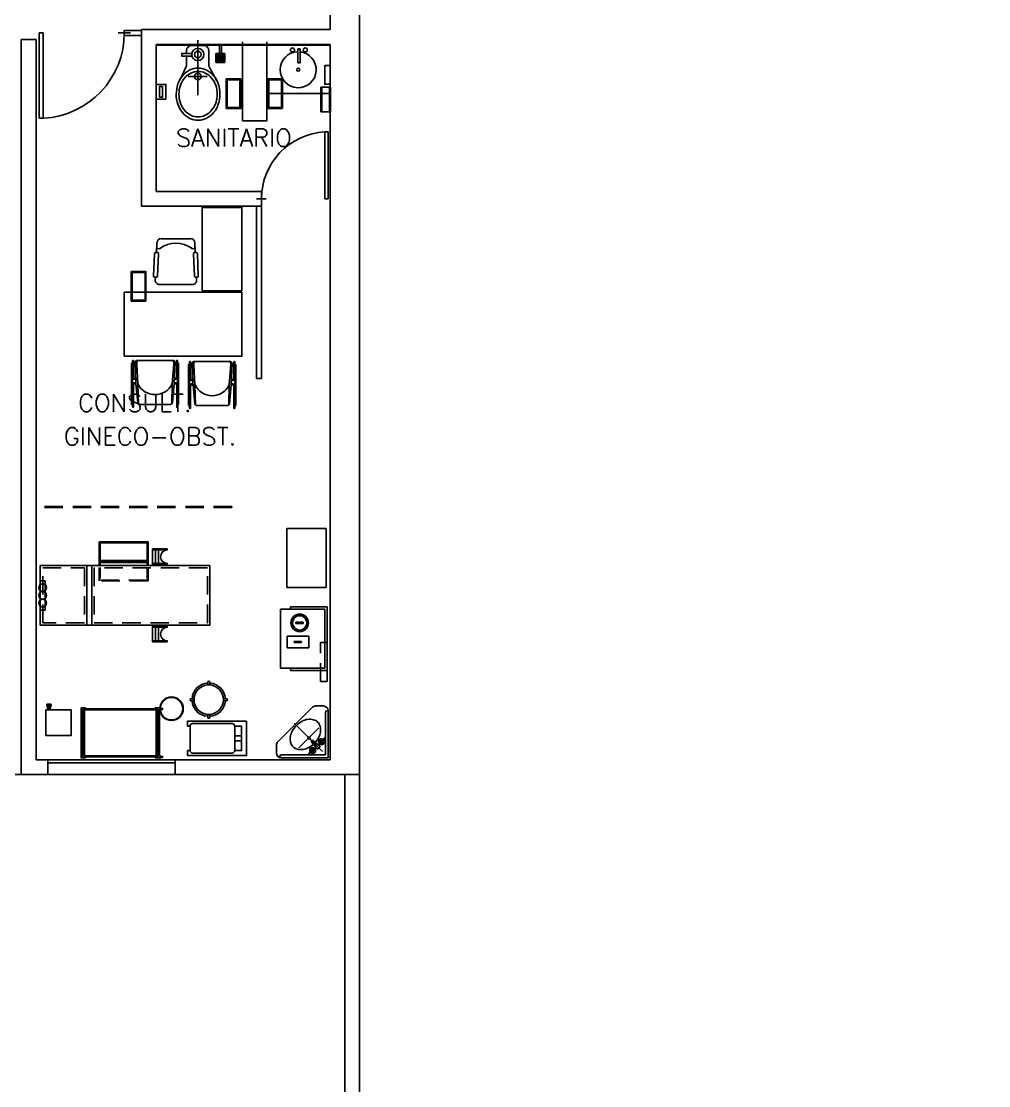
# Model space of a CAD drawing. Extents: x -358 to -207, y -206 to -105.
# Drawn here: x -229.08 to -219.21, y -195 to -184.14 of the extents above; entities that cross this region are included whole.
import ezdxf
from ezdxf.enums import TextEntityAlignment as Align

# ---------------------------------------------------------------- set-up
doc = ezdxf.new("R2010")
doc.units = 0
doc.header["$LTSCALE"] = 1.5
doc.header["$MEASUREMENT"] = 0
doc.linetypes.add('$RECOVER_931206015150-52', pattern=[0])
doc.linetypes.add('HIDDEN2', pattern=[0.1875, 0.125, -0.0625])
doc.layers.get('0').update_dxf_attribs({"linetype": 'CONTINUOUS'})
for name, color, linetype in [('8CMOB01', 8, 'CONTINUOUS'), ('AREAS', 253, 'CONTINUOUS'), ('CANCEL', 6, 'CONTINUOUS'), ('CCPTAS', 6, 'CONTINUOUS'), ('MSAN', 6, 'CONTINUOUS'), ('MURETE', 4, 'CONTINUOUS'), ('RCMURO01', 3, 'CONTINUOUS'), ('ZCTEXT01', 2, 'CONTINUOUS')]:
    doc.layers.add(name, color=color, linetype=linetype)
doc.styles.add('REG-80', font='ROMANS.shx', dxfattribs={"height": 0.27})

# ---------------------------------------------------------------- blocks, each defined once
blk = doc.blocks.new('PAP')
at = {"layer": 'MSAN', "color": 6}
for points in [[(0.144, -0.077), (0.144, 0.073), (-0.156, 0.073), (-0.156, -0.077)], [(0.134, -0.067), (0.134, 0.063), (-0.146, 0.063), (-0.146, -0.067)]]:
    blk.add_lwpolyline(points, close=True, dxfattribs=at)
blk = doc.blocks.new('J')
at = {"layer": 'MSAN'}
blk.add_lwpolyline([(-0.026, -0.097), (0.03, -0.097), (0.03, 0.093), (-0.026, 0.093)], close=True, dxfattribs=at)
blk = doc.blocks.new('8')
at = {"layer": 'MSAN'}
for p, q in [((0.123, 0.04), (-0.127, 0.04)), ((-0.127, -0.04), (0.123, -0.04))]:
    blk.add_line(p, q, dxfattribs=at)
blk.add_lwpolyline([(0.123, -0.05), (0.123, 0.05), (-0.127, 0.05), (-0.127, -0.05)], close=True, dxfattribs=at)
blk = doc.blocks.new('2')
at = {"layer": 'MSAN'}
for points in [[(0.067, -0.053), (-0.083, -0.053), (-0.083, 0.047), (0.067, 0.047)], [(-0.063, 0.012), (-0.063, -0.018), (0.047, -0.018), (0.047, 0.012)]]:
    blk.add_lwpolyline(points, close=True, dxfattribs=at)
blk = doc.blocks.new('4')
at = {"layer": 'MSAN'}
for p, q in [((0, 0.045), (0, -0.514)), ((-0.054, -0.088), (-0.163, -0.088)), ((0.276, -0.102), (0.186, -0.102)), ((0.241, -0.09), (0.221, -0.09)), ((-0.163, -0.115), (-0.056, -0.115)), ((0.276, -0.112), (0.186, -0.112)), ((0.276, -0.122), (0.186, -0.122)), ((0.276, -0.132), (0.186, -0.132)), ((0.276, -0.142), (0.186, -0.142)), ((0.276, -0.152), (0.186, -0.152)), ((0.276, -0.162), (0.186, -0.162)), ((0.276, -0.172), (0.186, -0.172)), ((0.095, -0.323), (-0.096, -0.323))]:
    blk.add_line(p, q, dxfattribs=at)
blk.add_lwpolyline([(0.221, 0), (0.221, -0.09), (0.186, -0.09), (0.186, -0.18), (0.276, -0.18), (0.276, -0.09), (0.241, -0.09), (0.241, 0)], close=True, dxfattribs=at)
blk.add_lwpolyline([(0.196, -0.368), (0.118, -0.224, -0.124861), (0.112, -0.2), (0.112, -0.058, 0.414214), (0.063, -0.008), (-0.064, -0.008, 0.414214), (-0.114, -0.058), (-0.114, -0.088), (-0.163, -0.088), (-0.163, -0.115), (-0.114, -0.115), (-0.114, -0.202, -0.109858), (-0.118, -0.223), (-0.174, -0.341, 0.061992), (-0.203, -0.4, 0.020986), (-0.221, -0.504, 0.083945), (-0.203, -0.608, 0.09123), (-0.155, -0.693, 0.103863), (-0.08, -0.751, 0.114983), (0.003, -0.771, 0.114983), (0.087, -0.751, 0.103863), (0.162, -0.693, 0.09123), (0.21, -0.608, 0.083945), (0.227, -0.504, 0.083945), (0.21, -0.4, 0.048605), (0.188, -0.353)], format="xyb", dxfattribs=at)
for points in [[(-0.08, -0.751, 0.114983), (0.003, -0.771, 0.114983), (0.087, -0.751, 0.103863), (0.162, -0.693, 0.09123), (0.21, -0.608, 0.083945), (0.227, -0.504, 0.083945), (0.21, -0.4, 0.09123), (0.162, -0.316, 0.103863), (0.087, -0.257, 0.114983), (0.003, -0.238, 0.114983), (-0.08, -0.257, 0.103863), (-0.155, -0.316, 0.09123), (-0.203, -0.4, 0.020986), (-0.221, -0.504, 0.083945), (-0.203, -0.608, 0.09123), (-0.155, -0.693, 0.103863)], [(0.003, -0.272, 0.114859), (-0.07, -0.289, 0.103833), (-0.135, -0.34, 0.091287), (-0.177, -0.414, 0.084042), (-0.192, -0.504, 0.084042), (-0.177, -0.595, 0.091287), (-0.135, -0.669, 0.103833), (-0.07, -0.72, 0.114859), (0.003, -0.737, 0.114859), (0.077, -0.72, 0.103833), (0.142, -0.669, 0.091287), (0.184, -0.595, 0.084042), (0.199, -0.504, 0.084042), (0.184, -0.414, 0.091287), (0.142, -0.34, 0.103833), (0.077, -0.289, 0.114859)]]:
    blk.add_lwpolyline(points, format="xyb", close=True, dxfattribs=at)
for centre, radius in [((0.001, -0.1), 0.0616), ((0.001, -0.1), 0.0329), ((0.002, -0.323), 0.0335)]:
    blk.add_circle(centre, radius, dxfattribs=at)
blk = doc.blocks.new('VB')
at = {"layer": 'MSAN'}
for p, q in [((-0.154, 0.147), (-0.138, 0.164)), ((-0.053, 0.046), (-0.154, 0.147)), ((-0.138, 0.164), (-0.037, 0.063)), ((-0.037, 0.063), (-0.053, 0.046))]:
    blk.add_line(p, q, dxfattribs=at)
blk.add_lwpolyline([(-0.128, 0.121), (-0.128, 0.121)], dxfattribs=at)
for centre, radius in [((-0.184, 0.102), 0.0208), ((-0.092, 0.194), 0.0208), ((0, 0), 0.0154)]:
    blk.add_circle(centre, radius, dxfattribs=at)
blk.add_arc((0, 0), 0.184, 136.4231, 129.262, dxfattribs=at)
blk = doc.blocks.new('PTA-I')
for p, q in [((-1, 0), (-1, 1)), ((-0.95, 1), (-1, 1)), ((-0.95, 0), (-0.95, 1)), ((-0.95, 0), (-1, 0)), ((0.073, 0), (-0.073, 0))]:
    blk.add_line(p, q)
blk.add_arc((-1.002, -0.001), 1.002, 0.0552, 87.0072)
blk = doc.blocks.new('CESTO')
for points in [[(-0.077, 0.159), (0.073, 0.159), (0.073, -0.141), (-0.077, -0.141)], [(-0.067, 0.149), (0.063, 0.149), (0.063, -0.131), (-0.067, -0.131)]]:
    blk.add_lwpolyline(points, close=True)
blk = doc.blocks.new('A$C14263420')
at = {"layer": '8CMOB01', "color": 8}
for p, q in [((0.806, 0.883), (0.774, 0.884)), ((0.806, 0.893), (0.805, 0.873)), ((1.046, 0.892), (0.816, 0.902)), ((1.056, 0.881), (1.055, 0.861)), ((1.157, 0.867), (1.055, 0.871)), ((0.73, 0.842), (0.73, 0.505)), ((1.044, 0.852), (0.815, 0.862)), ((1.197, 0.824), (1.197, 0.523)), ((0.806, 0.464), (0.774, 0.463)), ((0.806, 0.454), (0.805, 0.474)), ((1.044, 0.495), (0.815, 0.485)), ((1.046, 0.455), (0.816, 0.445)), ((1.056, 0.466), (1.055, 0.486)), ((1.157, 0.48), (1.055, 0.476))]:
    blk.add_line(p, q, dxfattribs=at)
at = {"layer": '8CMOB01'}
for points in [[(0.65, 0), (0.65, 1.201), (0, 1.201), (0, 0)], [(0.666, 0.407), (0.666, 0), (1.517, 0), (1.517, 0.407)]]:
    blk.add_lwpolyline(points, close=True, dxfattribs=at)
at = {"layer": '8CMOB01', "color": 8}
for centre, radius, start, end in [((0.772, 0.842), 0.0425, 87.3974, 180), ((0.815, 0.872), 0.01, 177.3974, 267.3974), ((0.816, 0.892), 0.01, 87.3974, 177.3974), ((1.046, 0.882), 0.01, 357.3974, 87.3974), ((1.045, 0.862), 0.01, 267.3974, 357.3974), ((1.114, 0.849), 0.02, 84.1265, 209.8903), ((0.88, 0.674), 0.272, 322.7818, 37.325), ((1.155, 0.824), 0.0425, 0, 87.3974), ((0.772, 0.505), 0.0425, 180, 272.6026), ((0.815, 0.475), 0.01, 92.6026, 182.6026), ((0.816, 0.455), 0.01, 182.6026, 272.6026), ((1.045, 0.485), 0.01, 2.6026, 92.6026), ((1.046, 0.465), 0.01, 272.6026, 2.6026), ((1.114, 0.498), 0.02, 150.1097, 275.8735), ((1.155, 0.523), 0.0425, 272.6026, 0)]:
    blk.add_arc(centre, radius, start, end, dxfattribs=at)
at = {"layer": '8CMOB01', "rotation": 89.99999999999999}
blk.add_blockref('CESTO', (0.72, 1.056), dxfattribs=at)
blk = doc.blocks.new('PTA-D')
for p, q in [((0.95, 0), (0.95, 1)), ((0.95, 1), (1, 1)), ((1, 0), (1, 1)), ((-0.073, 0), (0.073, 0)), ((0.95, 0), (1, 0))]:
    blk.add_line(p, q)
blk.add_arc((1.002, -0.001), 1.002, 92.9928, 179.9448)

msp = doc.modelspace()

# ---------------------------------------------------------------- linework, layer by layer
at = {"layer": '8CMOB01', "color": 8}
for p, q in [((-227.955, -187.634), (-227.955, -188.054)), ((-227.955, -188.054), (-227.955, -187.634)), ((-227.955, -187.634), (-227.945, -187.634)), ((-227.955, -187.634), (-227.945, -187.634)), ((-227.955, -187.634), (-227.945, -187.634)), ((-227.955, -187.634), (-227.945, -187.634)), ((-227.955, -187.634), (-227.945, -187.634)), ((-227.945, -187.616), (-227.945, -187.609)), ((-227.945, -187.777), (-227.945, -187.616)), ((-227.945, -187.634), (-227.945, -187.616)), ((-227.945, -187.616), (-227.945, -187.616)), ((-227.945, -187.634), (-227.945, -187.664)), ((-227.935, -187.616), (-227.935, -187.609)), ((-227.935, -187.616), (-227.935, -187.777)), ((-227.935, -187.777), (-227.935, -187.616)), ((-227.935, -187.616), (-227.935, -187.616)), ((-227.91, -187.834), (-227.918, -187.626)), ((-227.901, -187.634), (-227.901, -187.624)), ((-227.901, -187.634), (-227.901, -187.644)), ((-227.901, -187.644), (-227.89, -187.844)), ((-227.89, -187.604), (-227.898, -187.604)), ((-227.89, -187.604), (-227.872, -187.604)), ((-227.881, -187.604), (-227.545, -187.604)), ((-227.872, -187.604), (-227.872, -187.605)), ((-227.54, -187.604), (-227.551, -187.604)), ((-227.54, -187.604), (-227.532, -187.604)), ((-227.525, -187.638), (-227.54, -187.844)), ((-227.525, -187.638), (-227.525, -187.624)), ((-227.52, -187.844), (-227.512, -187.626)), ((-227.495, -187.616), (-227.495, -187.609)), ((-227.495, -187.777), (-227.495, -187.616)), ((-227.485, -187.616), (-227.485, -187.609)), ((-227.485, -187.777), (-227.485, -187.616)), ((-227.485, -187.634), (-227.475, -187.634)), ((-227.475, -188.054), (-227.475, -187.634)), ((-227.373, -187.645), (-227.373, -188.065)), ((-227.373, -188.065), (-227.373, -187.645)), ((-227.373, -187.645), (-227.363, -187.645)), ((-227.373, -187.645), (-227.363, -187.645)), ((-227.373, -187.645), (-227.363, -187.645)), ((-227.373, -187.645), (-227.363, -187.645)), ((-227.373, -187.645), (-227.363, -187.645)), ((-227.363, -187.627), (-227.363, -187.62)), ((-227.363, -187.645), (-227.363, -187.626)), ((-227.363, -187.627), (-227.363, -187.626)), ((-227.363, -187.788), (-227.363, -187.627)), ((-227.363, -187.645), (-227.363, -187.675)), ((-227.353, -187.627), (-227.353, -187.62)), ((-227.353, -187.626), (-227.353, -187.788)), ((-227.353, -187.788), (-227.353, -187.626)), ((-227.353, -187.627), (-227.353, -187.626)), ((-227.329, -187.845), (-227.336, -187.637)), ((-227.32, -187.645), (-227.32, -187.635)), ((-227.32, -187.645), (-227.32, -187.655)), ((-227.308, -187.615), (-227.317, -187.615)), ((-227.308, -187.615), (-227.291, -187.615)), ((-227.3, -187.615), (-226.964, -187.615)), ((-227.291, -187.615), (-227.291, -187.616)), ((-226.958, -187.615), (-226.969, -187.615)), ((-226.958, -187.615), (-226.95, -187.615)), ((-226.944, -187.648), (-226.958, -187.855)), ((-226.944, -187.648), (-226.944, -187.635)), ((-226.938, -187.855), (-226.93, -187.637)), ((-226.913, -187.627), (-226.913, -187.62)), ((-226.913, -187.788), (-226.913, -187.627)), ((-226.903, -187.627), (-226.903, -187.62)), ((-226.903, -187.788), (-226.903, -187.627)), ((-226.903, -187.645), (-226.893, -187.645)), ((-226.893, -188.065), (-226.893, -187.645)), ((-227.32, -187.655), (-227.308, -187.855)), ((-227.945, -187.854), (-227.945, -187.777)), ((-227.945, -187.854), (-227.945, -188.072)), ((-227.935, -187.797), (-227.935, -187.797)), ((-227.935, -188.072), (-227.935, -187.854)), ((-227.935, -187.854), (-227.935, -188.072)), ((-227.912, -187.787), (-227.925, -187.787)), ((-227.912, -187.797), (-227.925, -187.797)), ((-227.91, -187.834), (-227.925, -187.834)), ((-227.925, -187.844), (-227.91, -187.844)), ((-227.925, -187.844), (-227.91, -187.844)), ((-227.91, -187.834), (-227.91, -187.844)), ((-227.891, -188.035), (-227.91, -187.844)), ((-227.885, -188.049), (-227.89, -187.844)), ((-227.89, -187.844), (-227.89, -187.844)), ((-227.54, -187.844), (-227.545, -188.049)), ((-227.539, -188.035), (-227.52, -187.844)), ((-227.505, -187.834), (-227.52, -187.834)), ((-227.52, -187.844), (-227.505, -187.844)), ((-227.505, -187.844), (-227.52, -187.844)), ((-227.518, -187.787), (-227.505, -187.787)), ((-227.518, -187.797), (-227.505, -187.797)), ((-227.495, -187.854), (-227.495, -187.871)), ((-227.495, -188.054), (-227.495, -187.854)), ((-227.485, -187.857), (-227.485, -187.76)), ((-227.485, -187.834), (-227.485, -187.797)), ((-227.485, -187.844), (-227.485, -187.834)), ((-227.485, -187.834), (-227.485, -187.857)), ((-227.485, -187.844), (-227.485, -187.866)), ((-227.485, -188.072), (-227.485, -187.854)), ((-227.485, -187.866), (-227.485, -188.079)), ((-227.363, -187.865), (-227.363, -187.788)), ((-227.363, -187.865), (-227.363, -188.083)), ((-227.353, -187.808), (-227.353, -187.808)), ((-227.353, -188.083), (-227.353, -187.865)), ((-227.353, -187.865), (-227.353, -188.083)), ((-227.33, -187.798), (-227.343, -187.798)), ((-227.33, -187.808), (-227.343, -187.808)), ((-227.329, -187.845), (-227.343, -187.845)), ((-227.343, -187.855), (-227.328, -187.855)), ((-227.343, -187.855), (-227.328, -187.855)), ((-227.329, -187.845), (-227.328, -187.855)), ((-227.309, -188.046), (-227.328, -187.855)), ((-227.303, -188.06), (-227.308, -187.855)), ((-227.308, -187.855), (-227.308, -187.855)), ((-226.958, -187.855), (-226.964, -188.06)), ((-226.957, -188.046), (-226.938, -187.855)), ((-226.923, -187.845), (-226.938, -187.845)), ((-226.938, -187.855), (-226.923, -187.855)), ((-226.923, -187.855), (-226.938, -187.855)), ((-226.937, -187.808), (-226.923, -187.808)), ((-226.936, -187.798), (-226.923, -187.798)), ((-226.913, -187.865), (-226.913, -187.882)), ((-226.913, -188.065), (-226.913, -187.865)), ((-226.903, -187.868), (-226.903, -187.771)), ((-226.903, -187.845), (-226.903, -187.808)), ((-226.903, -187.855), (-226.903, -187.845)), ((-226.903, -187.845), (-226.903, -187.868)), ((-226.903, -187.855), (-226.903, -187.877)), ((-226.903, -188.082), (-226.903, -187.865)), ((-227.495, -187.871), (-227.495, -188.054)), ((-226.913, -187.882), (-226.913, -188.065)), ((-226.903, -187.877), (-226.903, -188.09)), ((-227.955, -188.054), (-227.945, -188.054)), ((-227.955, -188.054), (-227.945, -188.054)), ((-227.955, -188.054), (-227.945, -188.054)), ((-227.955, -188.054), (-227.945, -188.054)), ((-227.955, -188.054), (-227.945, -188.054)), ((-227.945, -188.054), (-227.945, -188.024)), ((-227.945, -188.054), (-227.945, -188.072)), ((-227.945, -188.071), (-227.945, -188.072)), ((-227.945, -188.071), (-227.945, -188.079)), ((-227.935, -188.072), (-227.935, -188.069)), ((-227.935, -188.072), (-227.935, -188.075)), ((-227.935, -188.075), (-227.935, -188.079)), ((-227.891, -188.035), (-227.891, -188.035)), ((-227.871, -188.054), (-227.559, -188.054)), ((-227.495, -188.054), (-227.495, -188.072)), ((-227.495, -188.072), (-227.495, -188.079)), ((-227.485, -188.054), (-227.475, -188.054)), ((-227.485, -188.072), (-227.485, -188.079)), ((-227.373, -188.065), (-227.363, -188.065)), ((-227.373, -188.065), (-227.363, -188.065)), ((-227.373, -188.065), (-227.363, -188.065)), ((-227.373, -188.065), (-227.363, -188.065)), ((-227.373, -188.065), (-227.363, -188.065)), ((-227.363, -188.065), (-227.363, -188.035)), ((-227.363, -188.065), (-227.363, -188.083)), ((-227.363, -188.082), (-227.363, -188.083)), ((-227.363, -188.082), (-227.363, -188.09)), ((-227.353, -188.083), (-227.353, -188.08)), ((-227.353, -188.083), (-227.353, -188.086)), ((-227.309, -188.046), (-227.309, -188.046)), ((-227.289, -188.065), (-226.977, -188.065)), ((-226.913, -188.065), (-226.913, -188.082)), ((-226.913, -188.082), (-226.913, -188.09)), ((-226.903, -188.065), (-226.893, -188.065)), ((-226.903, -188.082), (-226.903, -188.09)), ((-227.353, -188.086), (-227.353, -188.09)), ((-227.591, -189.527), (-227.741, -189.527)), ((-227.741, -189.687), (-227.741, -189.527)), ((-227.591, -189.537), (-227.741, -189.537)), ((-227.711, -189.677), (-227.711, -189.537)), ((-227.681, -189.677), (-227.681, -189.537)), ((-227.591, -189.527), (-227.591, -189.537)), ((-227.157, -189.697), (-228.887, -189.697)), ((-228.887, -189.697), (-228.887, -190.307)), ((-228.412, -189.697), (-228.412, -190.305)), ((-228.362, -189.697), (-228.362, -190.305)), ((-227.591, -189.677), (-227.741, -189.677)), ((-227.591, -189.687), (-227.741, -189.687)), ((-227.591, -189.677), (-227.591, -189.687)), ((-227.157, -190.307), (-227.157, -189.697)), ((-228.888, -189.853), (-228.888, -190.153)), ((-228.838, -189.853), (-228.888, -189.853)), ((-228.838, -190.153), (-228.838, -189.853)), ((-226.435, -190.743), (-226.435, -190.143)), ((-226.435, -190.143), (-225.985, -190.143)), ((-225.96, -190.118), (-226.335, -190.118)), ((-226.335, -190.118), (-226.335, -190.143)), ((-225.985, -190.143), (-225.985, -190.743)), ((-225.96, -190.768), (-225.96, -190.118)), ((-228.888, -190.153), (-228.838, -190.153)), ((-228.887, -190.307), (-227.157, -190.307)), ((-227.591, -190.317), (-227.741, -190.317)), ((-227.741, -190.317), (-227.741, -190.477)), ((-227.591, -190.327), (-227.741, -190.327)), ((-227.711, -190.327), (-227.711, -190.467)), ((-227.681, -190.327), (-227.681, -190.467)), ((-227.591, -190.327), (-227.591, -190.317)), ((-226.278, -190.276), (-226.203, -190.276)), ((-226.278, -190.276), (-226.278, -190.288)), ((-226.278, -190.288), (-226.203, -190.288)), ((-226.203, -190.276), (-226.203, -190.288)), ((-226.203, -190.288), (-226.203, -190.276)), ((-226.203, -190.276), (-226.203, -190.288)), ((-227.591, -190.467), (-227.741, -190.467)), ((-227.591, -190.477), (-227.591, -190.467)), ((-226.148, -190.418), (-226.368, -190.418)), ((-226.368, -190.418), (-226.368, -190.538)), ((-226.295, -190.472), (-226.295, -190.484)), ((-226.295, -190.472), (-226.22, -190.472)), ((-226.22, -190.472), (-226.22, -190.484)), ((-226.22, -190.484), (-226.22, -190.472)), ((-226.22, -190.472), (-226.22, -190.484)), ((-226.148, -190.538), (-226.148, -190.418)), ((-227.591, -190.477), (-227.741, -190.477)), ((-226.368, -190.538), (-226.148, -190.538)), ((-226.295, -190.484), (-226.22, -190.484)), ((-225.985, -190.743), (-226.435, -190.743)), ((-226.335, -190.743), (-226.335, -190.768)), ((-226.335, -190.768), (-225.96, -190.768)), ((-227.178, -190.886), (-227.178, -190.917)), ((-227.158, -190.917), (-227.158, -190.886)), ((-227.318, -191.056), (-227.348, -191.056)), ((-227.348, -191.076), (-227.318, -191.076)), ((-227.019, -191.056), (-226.988, -191.056)), ((-226.988, -191.076), (-227.019, -191.076)), ((-227.178, -191.246), (-227.178, -191.216)), ((-227.158, -191.216), (-227.158, -191.246)), ((-226.112, -191.144), (-226.463, -191.495)), ((-225.998, -191.13), (-226.077, -191.13)), ((-225.978, -191.63), (-225.978, -191.195)), ((-225.948, -191.195), (-225.948, -191.18)), ((-225.948, -191.195), (-225.948, -191.66)), ((-226.008, -191.594), (-226.297, -191.305)), ((-226.903, -191.435), (-226.833, -191.435)), ((-226.146, -191.456), (-226.044, -191.354)), ((-226.903, -191.485), (-226.833, -191.485)), ((-226.478, -191.531), (-226.478, -191.61)), ((-226.146, -191.456), (-226.248, -191.558)), ((-226.115, -191.484), (-226.118, -191.487)), ((-226.062, -191.567), (-226.118, -191.495)), ((-226.035, -191.54), (-226.107, -191.483)), ((-226.035, -191.549), (-226.053, -191.567)), ((-225.989, -191.457), (-226.033, -191.5)), ((-225.979, -191.458), (-226.027, -191.507)), ((-225.98, -191.457), (-225.979, -191.458)), ((-227.333, -191.61), (-226.928, -191.61)), ((-226.428, -191.63), (-225.978, -191.63)), ((-225.948, -191.66), (-226.428, -191.66)), ((-226.145, -191.613), (-226.101, -191.569)), ((-226.145, -191.622), (-226.144, -191.623)), ((-226.144, -191.623), (-226.095, -191.575))]:
    msp.add_line(p, q, dxfattribs=at)
at = {"layer": '8CMOB01', "color": 8, "linetype": 'HIDDEN2'}
for p, q in [((-226.931, -189.095), (-228.93, -189.095)), ((-226.931, -189.105), (-228.93, -189.105)), ((-226.931, -189.095), (-226.931, -189.105)), ((-228.862, -190.282), (-228.862, -189.722)), ((-228.862, -189.722), (-228.437, -189.722)), ((-228.437, -189.722), (-228.437, -190.282)), ((-227.182, -189.722), (-228.337, -189.722)), ((-228.337, -189.722), (-228.337, -190.282)), ((-228.286, -189.855), (-228.286, -189.716)), ((-228.276, -189.716), (-228.276, -189.829)), ((-227.796, -189.716), (-227.796, -189.829)), ((-227.786, -189.855), (-227.786, -189.716)), ((-227.182, -190.282), (-227.182, -189.722)), ((-227.786, -189.855), (-228.286, -189.855)), ((-227.796, -189.845), (-228.276, -189.845)), ((-228.437, -190.282), (-228.862, -190.282)), ((-228.337, -190.282), (-227.182, -190.282)), ((-226.029, -190.482), (-225.96, -190.482)), ((-226.029, -190.88), (-226.029, -190.482)), ((-225.96, -190.482), (-225.96, -190.88)), ((-225.96, -190.88), (-226.029, -190.88))]:
    msp.add_line(p, q, dxfattribs=at)
at = {"layer": '8CMOB01', "color": 8, "linetype": 'Continuous'}
for p, q in [((-228.286, -189.455), (-227.786, -189.455)), ((-228.286, -189.696), (-228.286, -189.455)), ((-227.796, -189.465), (-228.276, -189.465)), ((-228.276, -189.465), (-228.276, -189.645)), ((-227.796, -189.465), (-227.796, -189.645)), ((-227.786, -189.455), (-227.786, -189.698)), ((-227.786, -189.655), (-228.286, -189.655)), ((-227.796, -189.645), (-228.276, -189.645)), ((-227.796, -189.665), (-228.276, -189.665)), ((-228.276, -189.665), (-228.276, -189.696)), ((-227.796, -189.665), (-227.796, -189.698))]:
    msp.add_line(p, q, dxfattribs=at)
at = {"layer": '8CMOB01'}
for p, q in [((-228.777, -191.114), (-228.819, -191.114)), ((-228.778, -191.119), (-228.818, -191.119)), ((-228.779, -191.124), (-228.817, -191.124)), ((-228.78, -191.129), (-228.816, -191.129)), ((-228.781, -191.134), (-228.815, -191.134)), ((-228.782, -191.139), (-228.814, -191.139)), ((-228.783, -191.144), (-228.813, -191.144)), ((-228.8, -191.16), (-228.8, -191.17)), ((-228.57, -191.17), (-228.799, -191.17)), ((-228.795, -191.16), (-228.795, -191.17)), ((-228.469, -191.17), (-228.469, -191.64)), ((-228.459, -191.17), (-228.459, -191.64)), ((-227.679, -191.17), (-227.679, -191.64)), ((-227.669, -191.17), (-227.669, -191.64))]:
    msp.add_line(p, q, dxfattribs=at)
at = {"layer": '8CMOB01', "color": 8, "linetype": '$RECOVER_931206015150-52'}
for p, q in [((-226.081, -191.608), (-226.139, -191.549)), ((-225.994, -191.521), (-226.053, -191.463))]:
    msp.add_line(p, q, dxfattribs=at)
at = {"layer": '8CMOB01', "color": 8}
for points in [[(-226.371, -189.921), (-226.371, -189.321), (-225.971, -189.321), (-225.971, -189.921)], [(-226.783, -191.285), (-227.383, -191.285), (-227.383, -191.335), (-227.358, -191.335), (-227.358, -191.585), (-227.383, -191.585), (-227.383, -191.635), (-226.783, -191.635)], [(-226.833, -191.335), (-226.903, -191.335), (-226.903, -191.585), (-226.833, -191.585)]]:
    msp.add_lwpolyline(points, close=True, dxfattribs=at)
at = {"layer": '8CMOB01'}
msp.add_lwpolyline([(-228.811, -191.156), (-228.819, -191.117, -0.487928), (-228.814, -191.111), (-228.782, -191.111, -0.487928), (-228.777, -191.117), (-228.785, -191.156, -0.344151), (-228.79, -191.16), (-228.806, -191.16, -0.344151)], format="xyb", close=True, dxfattribs=at)
for points in [[(-228.83, -191.43), (-228.83, -191.17), (-228.57, -191.17), (-228.57, -191.43)], [(-228.444, -191.65), (-228.444, -191.16), (-227.694, -191.16), (-227.694, -191.65)], [(-228.434, -191.64), (-228.434, -191.17), (-227.704, -191.17), (-227.704, -191.64)]]:
    msp.add_lwpolyline(points, close=True, dxfattribs=at)
for points in [[(-228.424, -191.15), (-228.424, -191.16), (-228.444, -191.16), (-228.444, -191.17), (-228.469, -191.17), (-228.469, -191.15), (-228.424, -191.15)], [(-227.714, -191.15), (-227.714, -191.16), (-227.694, -191.16), (-227.694, -191.17), (-227.659, -191.17), (-227.659, -191.15), (-227.714, -191.15)], [(-227.659, -191.165), (-227.639, -191.165), (-227.639, -191.155), (-227.659, -191.155)], [(-228.424, -191.66), (-228.424, -191.65), (-228.444, -191.65), (-228.444, -191.64), (-228.469, -191.64), (-228.469, -191.66), (-228.424, -191.66)], [(-227.714, -191.66), (-227.714, -191.65), (-227.694, -191.65), (-227.694, -191.64), (-227.659, -191.64), (-227.659, -191.66), (-227.714, -191.66)], [(-227.659, -191.645), (-227.639, -191.645), (-227.639, -191.655), (-227.659, -191.655)]]:
    msp.add_lwpolyline(points, dxfattribs=at)
at = {"layer": '8CMOB01', "color": 8}
msp.add_lwpolyline([(-227.358, -191.335, -0.414214), (-227.333, -191.31), (-226.928, -191.31, -0.414214), (-226.903, -191.335)], format="xyb", dxfattribs=at)
for centre, radius in [((-227.94, -187.609), 0.005), ((-227.49, -187.609), 0.005), ((-227.358, -187.62), 0.005), ((-226.908, -187.62), 0.005), ((-227.94, -188.079), 0.005), ((-227.49, -188.079), 0.005), ((-227.358, -188.09), 0.005), ((-226.908, -188.09), 0.005), ((-228.862, -189.922), 0.0393), ((-228.862, -190.002), 0.0393), ((-228.862, -190.081), 0.0393), ((-226.24, -190.282), 0.09), ((-226.24, -190.282), 0.0863), ((-226.24, -190.282), 0.0732), ((-227.168, -191.066), 0.15), ((-226.146, -191.456), 0.0127)]:
    msp.add_circle(centre, radius, dxfattribs=at)
at = {"layer": '8CMOB01'}
for radius in [0.12, 0.115]:
    msp.add_circle((-227.547, -191.158), radius, dxfattribs=at)
at = {"layer": '8CMOB01', "color": 8}
for centre, radius, start, end in [((-227.898, -187.624), 0.02, 90, 184.7636), ((-227.881, -187.624), 0.02, 90, 180), ((-227.545, -187.624), 0.02, 0, 90), ((-227.532, -187.624), 0.02, 355.2364, 90), ((-227.317, -187.635), 0.02, 90, 184.7636), ((-227.3, -187.635), 0.02, 90, 180), ((-226.964, -187.635), 0.02, 0, 90), ((-226.95, -187.635), 0.02, 355.2364, 90), ((-227.925, -187.777), 0.02, 180, 270), ((-227.925, -187.854), 0.02, 90, 180), ((-227.925, -187.777), 0.01, 180, 270), ((-227.925, -187.854), 0.01, 90, 180), ((-227.925, -187.854), 0.01, 90, 180), ((-227.715, -187.76), 0.194, 205.6954, 334.3046), ((-227.505, -187.777), 0.02, 270, 0), ((-227.505, -187.777), 0.01, 270, 0), ((-227.505, -187.854), 0.02, 0, 90), ((-227.505, -187.854), 0.01, 360, 90), ((-227.343, -187.788), 0.02, 180, 270), ((-227.343, -187.865), 0.02, 90, 180), ((-227.343, -187.788), 0.01, 180, 270), ((-227.343, -187.865), 0.01, 90, 180), ((-227.343, -187.865), 0.01, 90, 180), ((-227.133, -187.771), 0.194, 205.6954, 334.3046), ((-226.923, -187.788), 0.02, 270, 0), ((-226.923, -187.788), 0.01, 270, 0), ((-226.923, -187.865), 0.02, 0, 90), ((-226.923, -187.865), 0.01, 360, 90), ((-227.871, -188.034), 0.02, 182.7263, 270), ((-227.559, -188.034), 0.02, 270, 357.2737), ((-227.289, -188.045), 0.02, 182.7263, 270), ((-226.977, -188.045), 0.02, 270, 357.2737), ((-227.59, -189.607), 0.07, 90.1612, 269.8388), ((-227.59, -190.397), 0.07, 90.1612, 269.8388), ((-227.168, -191.066), 0.17, 93.3723, 176.6277), ((-227.168, -190.886), 0.01, 0, 180), ((-227.168, -191.066), 0.17, 3.3723, 86.6277), ((-227.348, -191.066), 0.01, 90, 270), ((-227.168, -191.066), 0.17, 183.3723, 266.6277), ((-227.168, -191.066), 0.17, 273.3723, 356.6277), ((-226.988, -191.066), 0.01, 270, 90), ((-226.077, -191.18), 0.05, 90, 135), ((-225.998, -191.18), 0.05, 0, 90), ((-225.963, -191.195), 0.015, 0, 180), ((-227.168, -191.246), 0.01, 180, 0), ((-226.101, -191.501), 0.243, 135.0178, 151.8015), ((-226.101, -191.501), 0.243, 118.234, 135.0178), ((-226.129, -191.449), 0.185, 98.9577, 118.234), ((-226.136, -191.406), 0.141, 74.6516, 98.9577), ((-226.124, -191.362), 0.0954, 45.0178, 74.6516), ((-226.124, -191.362), 0.0954, 15.3839, 45.0178), ((-226.168, -191.374), 0.141, 351.0778, 15.3839), ((-226.196, -191.466), 0.141, 171.0778, 195.3839), ((-226.153, -191.473), 0.185, 151.8015, 171.0778), ((-226.211, -191.367), 0.185, 331.8015, 351.0778), ((-226.428, -191.531), 0.05, 135, 180), ((-226.24, -191.478), 0.0954, 195.3839, 225.0178), ((-226.24, -191.478), 0.0954, 225.0178, 254.6516), ((-226.235, -191.391), 0.185, 278.9577, 298.234), ((-226.262, -191.34), 0.243, 298.234, 312.3851), ((-226.107, -191.583), 0.0295, 230.2545, 213.7617), ((-226.114, -191.491), 0.00608, 135.0178, 219.8495), ((-226.111, -191.488), 0.00608, 50.186, 135.0178), ((-226.262, -191.34), 0.243, 317.6504, 331.8015), ((-226.019, -191.495), 0.0295, 56.2383, 39.7455), ((-226.039, -191.545), 0.00608, 315.0178, 50.186), ((-226.019, -191.495), 0.0143, 68.6664, 34.0987), ((-225.985, -191.461), 0.00608, 45.0178, 135.0178), ((-227.333, -191.585), 0.025, 180, 270), ((-226.928, -191.585), 0.025, 270, 0), ((-226.428, -191.61), 0.05, 180, 270), ((-226.428, -191.645), 0.015, 90, 270), ((-226.228, -191.434), 0.141, 254.6516, 278.9577), ((-226.141, -191.617), 0.00608, 134.9822, 224.9822), ((-226.107, -191.583), 0.0143, 235.9013, 201.3336), ((-226.057, -191.563), 0.00608, 219.8495, 315.0178), ((-226.057, -191.563), 0.00608, 219.8495, 315.0178)]:
    msp.add_arc(centre, radius, start, end, dxfattribs=at)
at = {"layer": 'AREAS'}
msp.add_lwpolyline([(-229.284, -133.83), (-270.91, -133.83), (-270.91, -151.83), (-273.93, -151.83), (-273.93, -155.83), (-263.71, -155.83), (-263.71, -191.83), (-225.63, -191.83), (-225.63, -166.817), (-219.21, -166.817), (-219.21, -158.85), (-222.81, -158.85), (-222.81, -148.48), (-227.603, -148.48, 0.916198)], format="xyb", close=True, dxfattribs=at)
at = {"layer": 'CANCEL'}
for p, q in [((-226.68, -186.03), (-226.68, -187.789)), ((-226.63, -186.03), (-226.63, -187.789)), ((-226.68, -187.789), (-226.63, -187.789)), ((-228.81, -191.68), (-228.81, -191.83)), ((-227.51, -191.68), (-228.81, -191.68)), ((-227.51, -191.71), (-228.81, -191.71)), ((-227.51, -191.83), (-227.51, -191.68)), ((-228.81, -191.83), (-227.51, -191.83))]:
    msp.add_line(p, q, dxfattribs=at)
at = {"layer": 'CCPTAS'}
for p, q in [((-228.03, -184.239), (-228.03, -184.289)), ((-227.855, -184.239), (-228.03, -184.239)), ((-227.855, -184.289), (-228.03, -184.289))]:
    msp.add_line(p, q, dxfattribs=at)
at = {"layer": 'MSAN'}
for p, q in [((-227.705, -184.39), (-225.93, -184.39)), ((-226.575, -184.88), (-225.93, -184.88))]:
    msp.add_line(p, q, dxfattribs=at)
at = {"layer": 'MURETE', "color": 6}
msp.add_lwpolyline([(-226.575, -184.355), (-226.575, -185.16), (-226.825, -185.16), (-226.825, -184.355)], dxfattribs=at)
at = {"layer": 'RCMURO01'}
for p, q in [((-225.93, -184.06), (-225.93, -184.23)), ((-225.63, -184.06), (-225.63, -191.83)), ((-227.855, -186.03), (-227.855, -184.23)), ((-225.93, -184.23), (-227.855, -184.23)), ((-229.08, -191.68), (-229.08, -184.33)), ((-228.93, -184.33), (-229.08, -184.33)), ((-228.93, -184.33), (-228.93, -191.68)), ((-227.705, -185.88), (-227.705, -184.38)), ((-225.93, -184.38), (-227.705, -184.38)), ((-225.93, -184.38), (-225.93, -191.68)), ((-227.705, -185.88), (-226.63, -185.88)), ((-226.63, -185.88), (-226.63, -186.03)), ((-227.855, -186.03), (-226.63, -186.03)), ((-229.08, -191.83), (-229.08, -191.68)), ((-228.81, -191.68), (-228.93, -191.68)), ((-228.81, -191.68), (-228.81, -191.83)), ((-225.93, -191.68), (-227.51, -191.68)), ((-227.51, -191.83), (-227.51, -191.68)), ((-228.81, -191.83), (-229.08, -191.83)), ((-225.63, -191.83), (-227.51, -191.83))]:
    msp.add_line(p, q, dxfattribs=at)
at = {"layer": 'RCMURO01', "color": 2}
msp.add_line((-225.78, -205.597), (-225.78, -191.83), dxfattribs=at)
at = {"layer": 'RCMURO01', "color": 2, "ltscale": 0.06}
msp.add_line((-225.63, -191.83), (-225.63, -205.864), dxfattribs=at)

# ---------------------------------------------------------------- block references
msp.add_blockref('4', (-227.28, -184.384))
for name, p, rotation in [('J', (-225.955, -184.694), 180), ('2', (-227.651, -184.872), 270), ('PAP', (-226.913, -184.889), 270), ('PAP', (-226.489, -184.889), 270), ('8', (-225.975, -184.945), 270)]:
    msp.add_blockref(name, p, dxfattribs=dict(rotation=rotation))
at = {"ltscale": 0.06, "rotation": 90}
msp.add_blockref('A$C14263420', (-226.829, -187.56), dxfattribs=at)
at = {"layer": 'CCPTAS', "xscale": 0.87, "yscale": 0.87, "zscale": 0.87, "rotation": 180}
msp.add_blockref('PTA-D', (-228.029, -184.264), dxfattribs=at)
at = {"layer": 'CCPTAS', "xscale": -0.6822974696813324, "yscale": 0.6822974696813324, "zscale": 0.6822974696813324}
msp.add_blockref('PTA-I', (-226.63, -185.955), dxfattribs=at)
at = {"layer": 'MSAN', "rotation": 315}
msp.add_blockref('VB', (-226.255, -184.639), dxfattribs=at)

# ---------------------------------------------------------------- texts
at = {"layer": 'ZCTEXT01', "color": 0, "style": 'REG-80'}
for s, p in [('SANITARIO', (-226.911, -185.423)), ('CONSULT.', (-227.922, -188.128)), ('GINECO-OBST.', (-227.766, -188.47))]:
    msp.add_text(s, height=0.18, dxfattribs=at).set_placement(p, align=Align.CENTER)

doc.saveas('drawing.dxf')
